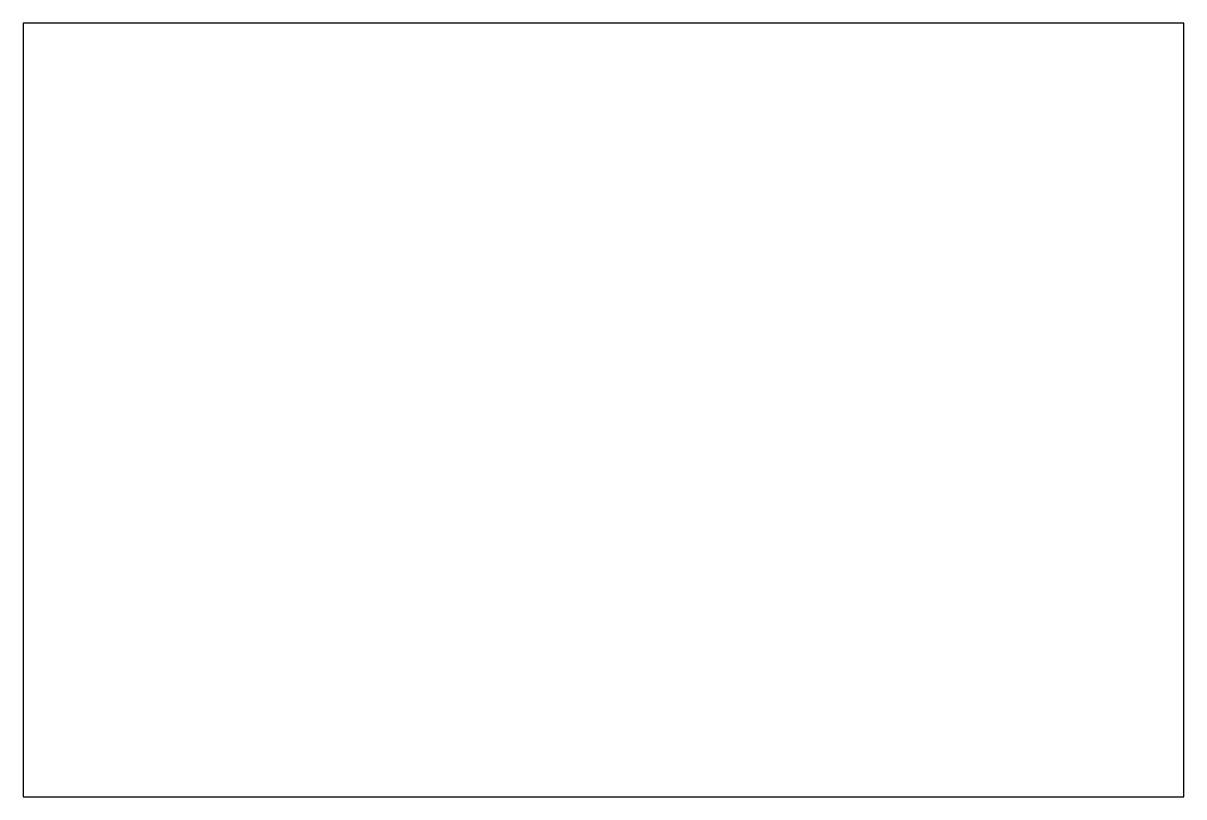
# Model space of a CAD drawing. Header units: metres. Extents: x -1.12 to 1.12, y 0 to 1.5.
import ezdxf

# ---------------------------------------------------------------- set-up
doc = ezdxf.new("R2010")
doc.units = ezdxf.units.M

msp = doc.modelspace()

# ---------------------------------------------------------------- linework, layer by layer
at = {"flags": 128}
msp.add_lwpolyline([(-1.125, 0), (1.125, 0), (1.125, 1.5), (-1.125, 1.5)], close=True, dxfattribs=at)

doc.saveas('drawing.dxf')
